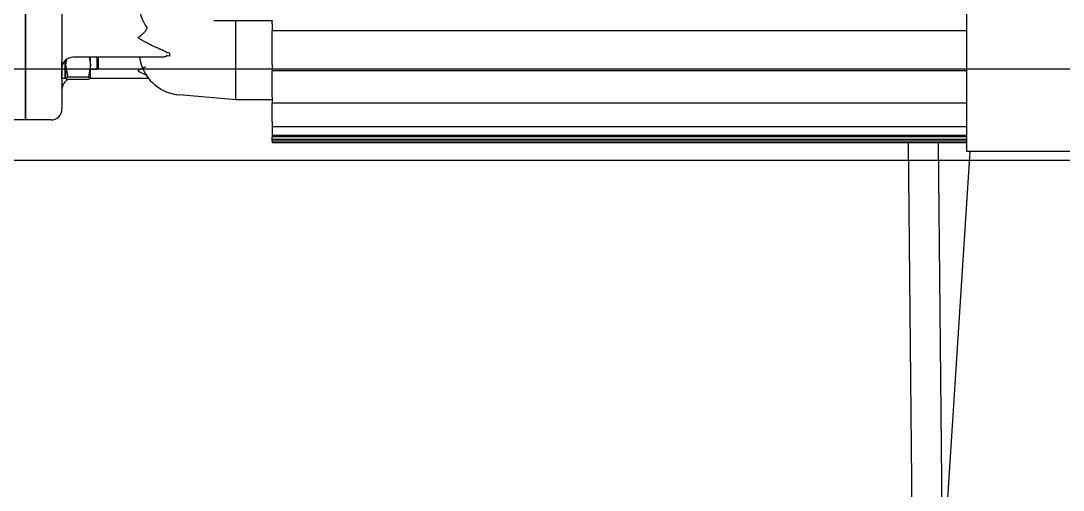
# Model space of a CAD drawing. Extents: x -599358 to 2865263, y -1062760 to 486533.
# Drawn here: x 1856124.1 to 1856572.1, y -666736.5 to -666535 of the extents above; entities that cross this region are included whole.
import ezdxf

# ---------------------------------------------------------------- set-up
doc = ezdxf.new("R2010")
doc.units = 0
for name, color, linetype in [('A-LIN-V', 9, 'Continuous'), ('EWHS5T6M-3', 7, 'Continuous'), ('FHSGH10105-主梁-06', 7, 'Continuous'), ('零件1^葫芦小车', 7, 'Continuous')]:
    doc.layers.add(name, color=color, linetype=linetype)

# ---------------------------------------------------------------- blocks, each defined once
blk = doc.blocks.new('G$C20E3758E-M')
at = {"layer": 'EWHS5T6M-3', "color": 3, "linetype": 'Continuous'}
for p, q in [((-1308.83, 2753.73), (-1308.83, 2862.43)), ((-1051.35, 2745.13), (-1051.35, 2863.18)), ((-1298.83, 2791.38), (-1298.83, 2756.73)), ((-1308.83, 2789.45), (-1308.83, 2753.73)), ((-1241.33, 2780.78), (-1257.33, 2780.78)), ((-1251.33, 2759.23), (-1251.33, 2780.78)), ((-1241.33, 2780.94), (-1241.33, 2780.78)), ((-1241.33, 2779.98), (-1241.33, 2780.78)), ((-1241.33, 2779.98), (-1241.33, 2778.12)), ((-1298.83, 2778.04), (-1298.83, 2769.59)), ((-1241.33, 2768.9), (-1241.33, 2778.12)), ((-1051.35, 2778.12), (-1241.33, 2778.12)), ((-1271.85, 2770.88), (-1295.83, 2770.88)), ((-1291.38, 2770.88), (-1291.03, 2768.8)), ((-1291.03, 2768.8), (-1291.03, 2770.88)), ((-1289.33, 2770.88), (-1289.33, 2767.54)), ((-1288.83, 2768.04), (-1288.83, 2770.88)), ((-1270.23, 2772.14), (-1270.24, 2771.95)), ((-1270.24, 2771.41), (-1270.23, 2771.22)), ((-1269.33, 2772), (-1270.23, 2772.14)), ((-1269.33, 2771.11), (-1270.23, 2771.22)), ((-1269.33, 2771.11), (-1269.33, 2772)), ((-1298.83, 2765.04), (-1298.83, 2769.59)), ((-1298, 2769.94), (-1298, 2769.59)), ((-1298, 2765.04), (-1298, 2769.59)), ((-1297.58, 2770.24), (-1297.83, 2768.8)), ((-1297.83, 2770.11), (-1297.83, 2768.8)), ((-1297.83, 2768.8), (-1297.83, 2765.07)), ((-1297.83, 2768.8), (-1297.25, 2765.39)), ((-1291.03, 2768.8), (-1291.61, 2765.39)), ((-1291.03, 2765.07), (-1291.03, 2768.8)), ((-1288.83, 2768.04), (-1289.33, 2767.54)), ((-1241.33, 2768.9), (-1241.33, 2767.18)), ((-1298, 2765.04), (-1298.83, 2765.04)), ((-1297.83, 2765.74), (-1298, 2765.04)), ((-1297.25, 2765.39), (-1297.83, 2765.07)), ((-1297.83, 2765.04), (-1297.83, 2765.07)), ((-1297.83, 2765.07), (-1297.25, 2764.74)), ((-1291.61, 2765.39), (-1297.25, 2765.39)), ((-1291.61, 2765.39), (-1291.03, 2765.07)), ((-1291.03, 2765.07), (-1291.61, 2764.74)), ((-1291.03, 2765.07), (-1291.61, 2764.74)), ((-1289.33, 2767.54), (-1291.03, 2767.54)), ((-1275.13, 2765.07), (-1291.03, 2765.07)), ((-1275.13, 2765.07), (-1291.03, 2765.07)), ((-1241.33, 2759.91), (-1241.33, 2767.18)), ((-1051.35, 2767.18), (-1241.33, 2767.18)), ((-1298.83, 2762.07), (-1298.83, 2756.73)), ((-1291.61, 2764.74), (-1297.25, 2764.74)), ((-1291.61, 2764.74), (-1297.19, 2764.74)), ((-1251.33, 2759.23), (-1266.78, 2760.58)), ((-1251.33, 2759.23), (-1266.78, 2760.58)), ((-1241.33, 2759.23), (-1251.33, 2759.23)), ((-1241.33, 2759.23), (-1251.33, 2759.23)), ((-1241.33, 2759.91), (-1241.33, 2758.34)), ((-1241.33, 2759.23), (-1241.33, 2758.34)), ((-1241.33, 2753.24), (-1241.33, 2758.34)), ((-1051.35, 2758.34), (-1241.33, 2758.34)), ((-1241.33, 2753.24), (-1241.33, 2758.34)), ((-1308.83, 2753.73), (-1324.1, 2753.73)), ((-1308.83, 2753.73), (-1317.82, 2753.73)), ((-1301.83, 2753.73), (-1308.83, 2753.73)), ((-1301.83, 2753.73), (-1308.83, 2753.73)), ((-1241.33, 2753.24), (-1241.33, 2751.82)), ((-1241.33, 2753.24), (-1241.33, 2751.82)), ((-1241.33, 2751.82), (-1241.33, 2749.52)), ((-1051.35, 2751.82), (-1241.33, 2751.82)), ((-1241.33, 2751.82), (-1241.33, 2749.52)), ((-1241.33, 2749.52), (-1241.33, 2749.1)), ((-1051.35, 2749.52), (-1241.33, 2749.52)), ((-1241.33, 2749.52), (-1241.33, 2749.1)), ((-1241.33, 2748.36), (-1241.33, 2749.1)), ((-1051.35, 2749.1), (-1241.33, 2749.1)), ((-1241.33, 2748.36), (-1241.33, 2749.1)), ((-1051.35, 2748.36), (-1241.33, 2748.36)), ((-1241.33, 2747.95), (-1241.33, 2748.36)), ((-1241.33, 2747.95), (-1241.33, 2748.36)), ((-1051.35, 2747.95), (-1241.33, 2747.95)), ((-1241.33, 2747.95), (-1241.33, 2747.5)), ((-1241.33, 2747.95), (-1241.33, 2747.5)), ((-1051.35, 2747.5), (-1241.33, 2747.5)), ((-1051.35, 2747.5), (-1241.33, 2747.5)), ((-1051.35, 2745.13), (-1051.35, 2747.5)), ((-964.86, 2745.13), (-1051.35, 2745.13)), ((-964.86, 2745.13), (-1051.35, 2745.13))]:
    blk.add_line(p, q, dxfattribs=at)
for centre, radius, start, end in [((-1267.63, 2785.27), 10.11, 182.5089, 218.1426), ((-1295.83, 2767.88), 3, 90, 180), ((-1265.74, 2772.53), 12, 187.9295, 265), ((-1271.1, 2778.27), 13.09, 238.0128, 249.6984), ((-1265.74, 2772.53), 12, 218.4661, 265), ((-1295.83, 2762.07), 3, 117.1281, 180), ((-1295.83, 2762.07), 3, 117.1281, 180), ((-1301.83, 2756.73), 3, 270, 0), ((-1301.83, 2756.73), 3, 270, 0)]:
    blk.add_arc(centre, radius, start, end, dxfattribs=at)
for points, knots in [([(-1275.58, 2779.03), (-1275.59, 2778.84), (-1275.67, 2778.62), (-1275.93, 2778.14), (-1276.11, 2777.88), (-1276.56, 2777.36), (-1276.83, 2777.1), (-1277.41, 2776.61), (-1277.73, 2776.38), (-1278.04, 2776.19)], [0, 0, 0, 0, 0.25, 0.25, 0.5, 0.5, 0.75, 0.75, 1, 1, 1, 1]), ([(-1278.04, 2776.19), (-1277.96, 2776.14), (-1277.81, 2776.05), (-1277.57, 2775.91), (-1277.32, 2775.76), (-1277.06, 2775.61), (-1276.77, 2775.45), (-1276.48, 2775.28), (-1276.16, 2775.11), (-1275.84, 2774.94), (-1275.5, 2774.76), (-1275.14, 2774.58), (-1274.77, 2774.39), (-1274.38, 2774.2), (-1273.85, 2773.95), (-1273.23, 2773.68), (-1272.61, 2773.41), (-1272.2, 2773.23), (-1271.89, 2773.1), (-1271.63, 2772.99), (-1271.38, 2772.87), (-1271.14, 2772.77), (-1270.94, 2772.66), (-1270.76, 2772.57), (-1270.6, 2772.48), (-1270.47, 2772.4), (-1270.37, 2772.33), (-1270.3, 2772.26), (-1270.24, 2772.2), (-1270.23, 2772.16), (-1270.23, 2772.14)], [0, 0, 0, 0, 0.029065, 0.059681, 0.091858, 0.125603, 0.160926, 0.197831, 0.236324, 0.276411, 0.318095, 0.361381, 0.406272, 0.45277, 0.50088, 0.599222, 0.673538, 0.723826, 0.750086, 0.785132, 0.817484, 0.847177, 0.874255, 0.89878, 0.920832, 0.940524, 0.958011, 0.973518, 0.987365, 1, 1, 1, 1]), ([(-1270.23, 2771.22), (-1270.23, 2771.21), (-1270.23, 2771.19), (-1270.24, 2771.16), (-1270.27, 2771.13), (-1270.3, 2771.1), (-1270.34, 2771.08), (-1270.39, 2771.05), (-1270.45, 2771.03), (-1270.52, 2771.01), (-1270.6, 2770.99), (-1270.69, 2770.97), (-1270.79, 2770.95), (-1270.89, 2770.93), (-1271.01, 2770.92), (-1271.13, 2770.91), (-1271.27, 2770.9), (-1271.41, 2770.89), (-1271.57, 2770.88), (-1271.71, 2770.88), (-1271.81, 2770.88), (-1271.85, 2770.88)], [0, 0, 0, 0, 0.0069116, 0.0141137, 0.0217356, 0.0298867, 0.0386568, 0.0481179, 0.0583273, 0.0693308, 0.081165, 0.0938592, 0.1074372, 0.1219183, 0.1373187, 0.1536516, 0.1709282, 0.1891578, 0.2083486, 0.2285073, 0.2427241, 0.2427241, 0.2427241, 0.2427241]), ([(-1275.87, 2768.13), (-1275.99, 2768.13), (-1276.15, 2768.1), (-1276.56, 2767.97), (-1276.83, 2767.86), (-1277.41, 2767.56), (-1277.73, 2767.38), (-1278.04, 2767.17)], [0.2947245, 0.2947245, 0.2947245, 0.2947245, 0.5, 0.5, 0.75, 0.75, 0.9999713, 0.9999713, 0.9999713, 0.9999713])]:
    blk.add_open_spline(points, degree=3, knots=knots, dxfattribs=at)
at = {"layer": 'FHSGH10105-主梁-06', "color": 3, "linetype": 'Continuous'}
for p, q in [((-4195.59, 2767.7), (1105.4, 2767.7)), ((-4325.26, 2742.7), (1105.4, 2742.7))]:
    blk.add_line(p, q, dxfattribs=at)
at = {"layer": '零件1^葫芦小车', "color": 3, "linetype": 'Continuous'}
for p, q in [((-1066.2, 2636.89), (-1067.29, 2747.5)), ((-1064.86, 2520.55), (-1050.5, 2745.13)), ((-1059.25, 2747.5), (-1058.1, 2631.47))]:
    blk.add_line(p, q, dxfattribs=at)

msp = doc.modelspace()

# ---------------------------------------------------------------- block references
at = {"layer": 'A-LIN-V', "xscale": 1.571585729816195, "yscale": 1.571585729816195, "zscale": 1.571585729816195}
msp.add_blockref('G$C20E3758E-M', (1858183.02, -670905.27), dxfattribs=at)

doc.saveas('drawing.dxf')
